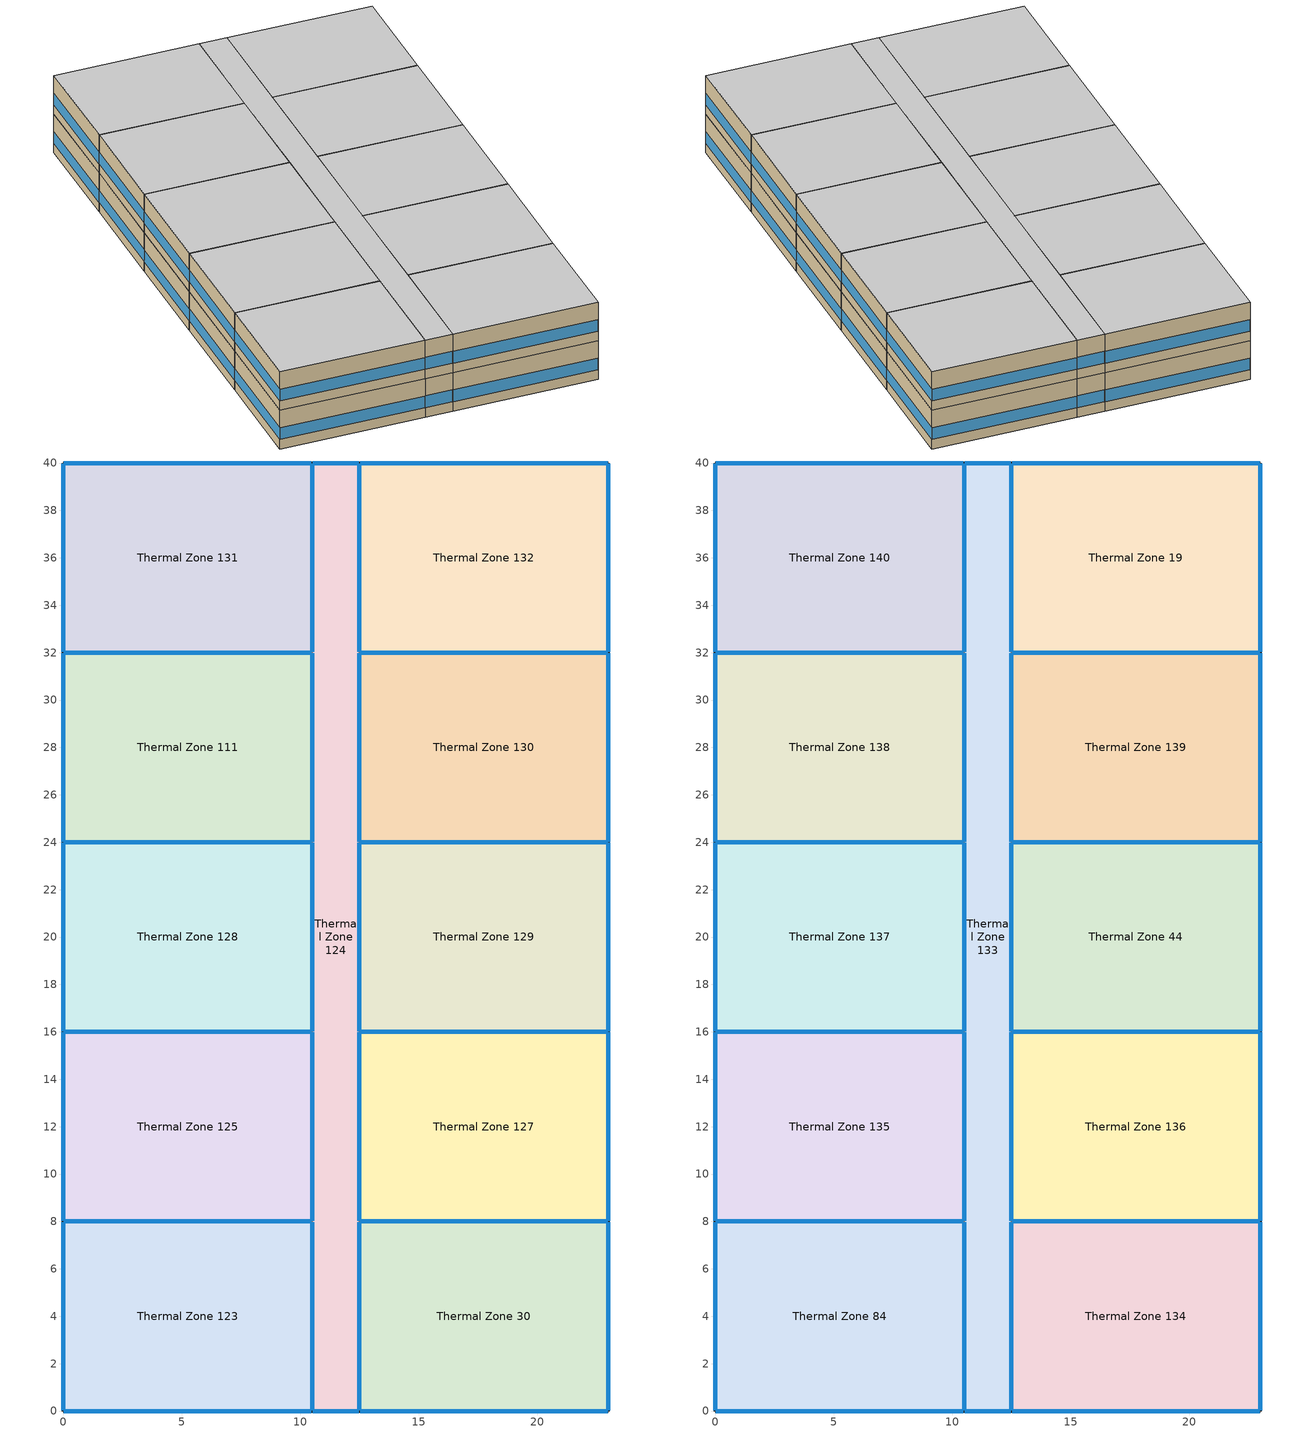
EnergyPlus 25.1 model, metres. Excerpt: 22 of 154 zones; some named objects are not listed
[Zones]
Thermal Zone 111
 floor to Thermal Zone 119 (Typical Interior Floor): 10.5,32 10.5,24 0,24 0,32 z30.5
 wall outside (Surface 794 c tbd): 0,32 0,24 z30.5:33.55
 wall to Thermal Zone 124 (Typical Interior Wall): 10.5,24 10.5,32 z30.5:33.55
 wall to Thermal Zone 128 (Typical Interior Wall): 0,24 10.5,24 z30.5:33.55
 wall to Thermal Zone 131 (Typical Interior Wall): 10.5,32 0,32 z30.5:33.55
 window inside (Typical Interior Window): 10.5,24.03 10.5,31.97 / 0.03,24 10.47,24 / 10.47,32 0.03,32 z31.26:32.18
 window (Customized Fenestration: u=3.08): 0,31.97 0,24.03 z31.26:32.18
Thermal Zone 123
 floor to Thermal Zone 112 (Typical Interior Floor): 10.5,8 10.5,0 0,0 0,8 z30.5
 wall outside (Surface 743 c tbd): 0,0 10.5,0 z30.5:33.55
 wall outside (Surface 744 c tbd): 0,8 0,0 z30.5:33.55
 wall to Thermal Zone 124 (Typical Interior Wall): 10.5,0 10.5,8 z30.5:33.55
 wall to Thermal Zone 125 (Typical Interior Wall): 10.5,8 0,8 z30.5:33.55
 window inside (Typical Interior Window): 10.5,0.03 10.5,7.97 / 10.47,8 0.03,8 z31.26:32.18
 window (Customized Fenestration: u=3.08): 0.03,0 10.47,0 / 0,7.97 0,0.03 z31.26:32.18
Thermal Zone 124
 floor to Thermal Zone 113 (Typical Interior Floor): 12.5,40 12.5,0 10.5,0 10.5,40 z30.5
 wall outside (Surface 748 c tbd): 10.5,0 12.5,0 z30.5:33.55
 wall outside (Surface 754 c tbd): 12.5,40 10.5,40 z30.5:33.55
 wall to Thermal Zone 125 (Typical Interior Wall): 10.5,16 10.5,8 z30.5:33.55
 wall to Thermal Zone 128 (Typical Interior Wall): 10.5,24 10.5,16 z30.5:33.55
 wall to Thermal Zone 131 (Typical Interior Wall): 10.5,40 10.5,32 z30.5:33.55
 wall to Thermal Zone 132 (Typical Interior Wall): 12.5,32 12.5,40 z30.5:33.55
 wall to Thermal Zone 130 (Typical Interior Wall): 12.5,24 12.5,32 z30.5:33.55
 wall to Thermal Zone 129 (Typical Interior Wall): 12.5,16 12.5,24 z30.5:33.55
 wall to Thermal Zone 127 (Typical Interior Wall): 12.5,8 12.5,16 z30.5:33.55
 wall to Thermal Zone 30 (Typical Interior Wall): 12.5,0 12.5,8 z30.5:33.55
 window (Customized Fenestration: u=3.08): 10.53,0 12.47,0 / 12.47,40 10.53,40 z31.26:32.2
 window inside (Typical Interior Window): 10.5,15.97 10.5,8.03 / 10.5,23.97 10.5,16.03 / 10.5,39.97 10.5,32.03 / 12.5,32.03 12.5,39.97 / 12.5,24.03 12.5,31.97 / 12.5,16.03 12.5,23.97 / 12.5,8.03 12.5,15.97 / 12.5,0.03 12.5,7.97 z31.26:32.18
Thermal Zone 125
 floor to Thermal Zone 115 (Typical Interior Floor): 10.5,16 10.5,8 0,8 0,16 z30.5
 wall outside (Surface 770 c tbd): 0,16 0,8 z30.5:33.55
 wall to Thermal Zone 128 (Typical Interior Wall): 10.5,16 0,16 z30.5:33.55
 window (Customized Fenestration: u=3.08): 0,15.97 0,8.03 z31.26:32.18
 window inside (Typical Interior Window): 10.47,16 0.03,16 z31.26:32.18
Thermal Zone 127
 floor to Thermal Zone 117 (Typical Interior Floor): 23,16 23,8 12.5,8 12.5,16 z30.5
 wall outside (Surface 774 c tbd): 23,8 23,16 z30.5:33.55
 wall to Thermal Zone 30 (Typical Interior Wall): 12.5,8 23,8 z30.5:33.55
 wall to Thermal Zone 129 (Typical Interior Wall): 23,16 12.5,16 z30.5:33.55
 window (Customized Fenestration: u=3.08): 23,8.03 23,15.97 z31.26:32.18
 window inside (Typical Interior Window): 12.53,8 22.97,8 / 22.97,16 12.53,16 z31.26:32.18
Thermal Zone 128
 floor to Thermal Zone 35 (Typical Interior Floor): 10.5,24 10.5,16 0,16 0,24 z30.5
 wall outside (Surface 782 c tbd): 0,24 0,16 z30.5:33.55
 window (Customized Fenestration: u=3.08): 0,23.97 0,16.03 z31.26:32.18
Thermal Zone 129
 floor to Thermal Zone 118 (Typical Interior Floor): 23,24 23,16 12.5,16 12.5,24 z30.5
 wall outside (Surface 786 c tbd): 23,16 23,24 z30.5:33.55
 wall to Thermal Zone 130 (Typical Interior Wall): 23,24 12.5,24 z30.5:33.55
 window (Customized Fenestration: u=3.08): 23,16.03 23,23.97 z31.26:32.18
 window inside (Typical Interior Window): 22.97,24 12.53,24 z31.26:32.18
Thermal Zone 130
 floor to Thermal Zone 120 (Typical Interior Floor): 23,32 23,24 12.5,24 12.5,32 z30.5
 wall outside (Surface 798 c tbd): 23,24 23,32 z30.5:33.55
 wall to Thermal Zone 132 (Typical Interior Wall): 23,32 12.5,32 z30.5:33.55
 window (Customized Fenestration: u=3.08): 23,24.03 23,31.97 z31.26:32.18
 window inside (Typical Interior Window): 22.97,32 12.53,32 z31.26:32.18
Thermal Zone 131
 floor to Thermal Zone 121 (Typical Interior Floor): 10.5,40 10.5,32 0,32 0,40 z30.5
 wall outside (Surface 804 c tbd): 0,40 0,32 z30.5:33.55
 wall outside (Surface 805 c tbd): 10.5,40 0,40 z30.5:33.55
 window (Customized Fenestration: u=3.08): 0,39.97 0,32.03 / 10.47,40 0.03,40 z31.26:32.18
Thermal Zone 132
 floor to Thermal Zone 122 (Typical Interior Floor): 23,40 23,32 12.5,32 12.5,40 z30.5
 wall outside (Surface 811 c tbd): 23,40 12.5,40 z30.5:33.55
 wall outside (Surface 812 c tbd): 23,32 23,40 z30.5:33.55
 window (Customized Fenestration: u=3.08): 22.97,40 12.53,40 / 23,32.03 23,39.97 z31.26:32.18
Thermal Zone 30
 floor to Thermal Zone 114 (Typical Interior Floor): 23,8 23,0 12.5,0 12.5,8 z30.5
 wall outside (Surface 762 c tbd): 23,0 23,8 z30.5:33.55
 wall outside (Surface 763 c tbd): 12.5,0 23,0 z30.5:33.55
 window (Customized Fenestration: u=3.08): 23,0.03 23,7.97 / 12.53,0 22.97,0 z31.26:32.18
Thermal Zone 133
 floor to Thermal Zone 124 (Typical Interior Floor): 12.5,40 12.5,0 10.5,0 10.5,40 z33.55
 wall outside (Surface 822 c tbd): 10.5,0 12.5,0 z33.55:36.6
 wall outside (Surface 828 c tbd): 12.5,40 10.5,40 z33.55:36.6
 wall to Thermal Zone 84 (Typical Interior Wall): 10.5,8 10.5,0 z33.55:36.6
 wall to Thermal Zone 135 (Typical Interior Wall): 10.5,16 10.5,8 z33.55:36.6
 wall to Thermal Zone 137 (Typical Interior Wall): 10.5,24 10.5,16 z33.55:36.6
 wall to Thermal Zone 138 (Typical Interior Wall): 10.5,32 10.5,24 z33.55:36.6
 wall to Thermal Zone 140 (Typical Interior Wall): 10.5,40 10.5,32 z33.55:36.6
 wall to Thermal Zone 19 (Typical Interior Wall): 12.5,32 12.5,40 z33.55:36.6
 wall to Thermal Zone 139 (Typical Interior Wall): 12.5,24 12.5,32 z33.55:36.6
 wall to Thermal Zone 44 (Typical Interior Wall): 12.5,16 12.5,24 z33.55:36.6
 wall to Thermal Zone 136 (Typical Interior Wall): 12.5,8 12.5,16 z33.55:36.6
 wall to Thermal Zone 134 (Typical Interior Wall): 12.5,0 12.5,8 z33.55:36.6
 window (Customized Fenestration: u=3.08): 10.53,0 12.47,0 / 12.47,40 10.53,40 z34.31:35.25
 window inside (Typical Interior Window): 10.5,7.97 10.5,0.03 / 10.5,15.97 10.5,8.03 / 10.5,23.97 10.5,16.03 / 10.5,31.97 10.5,24.03 / 10.5,39.97 10.5,32.03 / 12.5,32.03 12.5,39.97 / 12.5,24.03 12.5,31.97 / 12.5,16.03 12.5,23.97 / 12.5,8.03 12.5,15.97 / 12.5,0.03 12.5,7.97 z34.31:35.23
 ceiling to Thermal Zone 142 (Typical Interior Ceiling): 12.5,0 12.5,40 10.5,40 10.5,0 z36.6
Thermal Zone 134
 floor to Thermal Zone 30 (Typical Interior Floor): 23,8 23,0 12.5,0 12.5,8 z33.55
 wall outside (Surface 836 c tbd): 23,0 23,8 z33.55:36.6
 wall outside (Surface 837 c tbd): 12.5,0 23,0 z33.55:36.6
 wall to Thermal Zone 136 (Typical Interior Wall): 23,8 12.5,8 z33.55:36.6
 window (Customized Fenestration: u=3.08): 23,0.03 23,7.97 / 12.53,0 22.97,0 z34.31:35.23
 window inside (Typical Interior Window): 22.97,8 12.53,8 z34.31:35.23
 ceiling to Thermal Zone 143 (Typical Interior Ceiling): 23,0 23,8 12.5,8 12.5,0 z36.6
Thermal Zone 135
 floor to Thermal Zone 125 (Typical Interior Floor): 10.5,16 10.5,8 0,8 0,16 z33.55
 wall outside (Surface 844 c tbd): 0,16 0,8 z33.55:36.6
 wall to Thermal Zone 84 (Typical Interior Wall): 0,8 10.5,8 z33.55:36.6
 wall to Thermal Zone 137 (Typical Interior Wall): 10.5,16 0,16 z33.55:36.6
 window inside (Typical Interior Window): 0.03,8 10.47,8 / 10.47,16 0.03,16 z34.31:35.23
 window (Customized Fenestration: u=3.08): 0,15.97 0,8.03 z34.31:35.23
 ceiling to Thermal Zone 144 (Typical Interior Ceiling): 10.5,8 10.5,16 0,16 0,8 z36.6
Thermal Zone 136
 floor to Thermal Zone 127 (Typical Interior Floor): 23,16 23,8 12.5,8 12.5,16 z33.55
 wall outside (Surface 848 c tbd): 23,8 23,16 z33.55:36.6
 wall to Thermal Zone 44 (Typical Interior Wall): 23,16 12.5,16 z33.55:36.6
 window (Customized Fenestration: u=3.08): 23,8.03 23,15.97 z34.31:35.23
 window inside (Typical Interior Window): 22.97,16 12.53,16 z34.31:35.23
 ceiling to Thermal Zone 47 (Typical Interior Ceiling): 23,8 23,16 12.5,16 12.5,8 z36.6
Thermal Zone 137
 floor to Thermal Zone 128 (Typical Interior Floor): 10.5,24 10.5,16 0,16 0,24 z33.55
 wall outside (Surface 856 c tbd): 0,24 0,16 z33.55:36.6
 wall to Thermal Zone 138 (Typical Interior Wall): 10.5,24 0,24 z33.55:36.6
 window (Customized Fenestration: u=3.08): 0,23.97 0,16.03 z34.31:35.23
 window inside (Typical Interior Window): 10.47,24 0.03,24 z34.31:35.23
 ceiling to Thermal Zone 109 (Typical Interior Ceiling): 10.5,16 10.5,24 0,24 0,16 z36.6
Thermal Zone 138
 floor to Thermal Zone 111 (Typical Interior Floor): 10.5,32 10.5,24 0,24 0,32 z33.55
 wall outside (Surface 868 c tbd): 0,32 0,24 z33.55:36.6
 wall to Thermal Zone 140 (Typical Interior Wall): 10.5,32 0,32 z33.55:36.6
 window (Customized Fenestration: u=3.08): 0,31.97 0,24.03 z34.31:35.23
 window inside (Typical Interior Window): 10.47,32 0.03,32 z34.31:35.23
 ceiling to Thermal Zone 71 (Typical Interior Ceiling): 10.5,24 10.5,32 0,32 0,24 z36.6
Thermal Zone 139
 floor to Thermal Zone 130 (Typical Interior Floor): 23,32 23,24 12.5,24 12.5,32 z33.55
 wall outside (Surface 872 c tbd): 23,24 23,32 z33.55:36.6
 wall to Thermal Zone 44 (Typical Interior Wall): 12.5,24 23,24 z33.55:36.6
 wall to Thermal Zone 19 (Typical Interior Wall): 23,32 12.5,32 z33.55:36.6
 window (Customized Fenestration: u=3.08): 23,24.03 23,31.97 z34.31:35.23
 window inside (Typical Interior Window): 12.53,24 22.97,24 / 22.97,32 12.53,32 z34.31:35.23
 ceiling to Thermal Zone 145 (Typical Interior Ceiling): 23,24 23,32 12.5,32 12.5,24 z36.6
Thermal Zone 140
 floor to Thermal Zone 131 (Typical Interior Floor): 10.5,40 10.5,32 0,32 0,40 z33.55
 wall outside (Surface 878 c tbd): 0,40 0,32 z33.55:36.6
 wall outside (Surface 879 c tbd): 10.5,40 0,40 z33.55:36.6
 window (Customized Fenestration: u=3.08): 0,39.97 0,32.03 / 10.47,40 0.03,40 z34.31:35.23
 ceiling to Thermal Zone 146 (Typical Interior Ceiling): 10.5,32 10.5,40 0,40 0,32 z36.6
Thermal Zone 19
 floor to Thermal Zone 132 (Typical Interior Floor): 23,40 23,32 12.5,32 12.5,40 z33.55
 wall outside (Surface 885 c tbd): 23,40 12.5,40 z33.55:36.6
 wall outside (Surface 886 c tbd): 23,32 23,40 z33.55:36.6
 window (Customized Fenestration: u=3.08): 22.97,40 12.53,40 / 23,32.03 23,39.97 z34.31:35.23
 ceiling to Thermal Zone 147 (Typical Interior Ceiling): 23,32 23,40 12.5,40 12.5,32 z36.6
Thermal Zone 44
 floor to Thermal Zone 129 (Typical Interior Floor): 23,24 23,16 12.5,16 12.5,24 z33.55
 wall outside (Surface 860 c tbd): 23,16 23,24 z33.55:36.6
 window (Customized Fenestration: u=3.08): 23,16.03 23,23.97 z34.31:35.23
 ceiling to Thermal Zone 68 (Typical Interior Ceiling): 23,16 23,24 12.5,24 12.5,16 z36.6
Thermal Zone 84
 floor to Thermal Zone 123 (Typical Interior Floor): 10.5,8 10.5,0 0,0 0,8 z33.55
 wall outside (Surface 817 c tbd): 0,0 10.5,0 z33.55:36.6
 wall outside (Surface 818 c tbd): 0,8 0,0 z33.55:36.6
 window (Customized Fenestration: u=3.08): 0.03,0 10.47,0 / 0,7.97 0,0.03 z34.31:35.23
 ceiling to Thermal Zone 141 (Typical Interior Ceiling): 10.5,0 10.5,8 0,8 0,0 z36.6
[Building]
Building 1
[Site:Location]
Montreal-Trudeau Intl AP: Latitude {deg}=45.4706; Longitude {deg}=-73.7408; Time Zone {hr}=-5; Elevation {m}=36; Keep Site Location Information=No
[SizingPeriod:DesignDay] Day of Month=21; Dry-Bulb Temperature Range Modifier Type=DefaultMultipliers; Barometric Pressure {Pa}=100893; Rain Indicator=No; Snow Indicator=No; Daylight Saving Time Indicator=No; Begin Environment Reset Mode=FullResetAtBeginEnvironment
Name | Month | Day Type | Maximum Dry-Bulb Temperature {C} | Daily Dry-Bulb Temperature Range {deltaC} | Humidity Condition Type | Wetbulb or DewPoint at Maximum Dry-Bulb {C} | Wind Speed {m/s} | Wind Direction {deg} | Solar Model Indicator | ASHRAE Clear Sky Optical Depth for Beam Irradiance (taub) | ASHRAE Clear Sky Optical Depth for Diffuse Irradiance (taud) | Enthalpy at Maximum Dry-Bulb {J/kg} | Sky Clearness
Montreal Int'l Ann Clg .4% Condns DB=>MWB | 7 | SummerDesignDay | 30 | 9.3 | Wetbulb | 22.1 | 4.9 | 220 | ASHRAETau | 0.465 | 1.966
Montreal Int'l Ann Clg .4% Condns DP=>MDB | 7 | SummerDesignDay | 26 | 9.3 | Dewpoint | 21.6 | 4.9 | 220 | ASHRAETau | 0.465 | 1.966
Montreal Int'l Ann Clg .4% Condns Enth=>MDB | 7 | SummerDesignDay | 28.1 | 9.3 | Enthalpy |  | 4.9 | 220 | ASHRAETau | 0.465 | 1.966 | 69300
Montreal Int'l Ann Clg .4% Condns WB=>MDB | 7 | SummerDesignDay | 28.1 | 9.3 | Wetbulb | 23.2 | 4.9 | 220 | ASHRAETau | 0.465 | 1.966
Montreal Int'l Ann Clg 1% Condns DB=>MWB | 7 | SummerDesignDay | 28.5 | 9.3 | Wetbulb | 21.1 | 4.9 | 220 | ASHRAETau | 0.465 | 1.966
Montreal Int'l Ann Clg 1% Condns DP=>MDB | 7 | SummerDesignDay | 25.2 | 9.3 | Dewpoint | 20.7 | 4.9 | 220 | ASHRAETau | 0.465 | 1.966
Montreal Int'l Ann Clg 1% Condns Enth=>MDB | 7 | SummerDesignDay | 26.7 | 9.3 | Enthalpy |  | 4.9 | 220 | ASHRAETau | 0.465 | 1.966 | 65500
Montreal Int'l Ann Clg 1% Condns WB=>MDB | 7 | SummerDesignDay | 26.6 | 9.3 | Wetbulb | 22.2 | 4.9 | 220 | ASHRAETau | 0.465 | 1.966
Montreal Int'l Ann Clg 2% Condns DB=>MWB | 7 | SummerDesignDay | 27.1 | 9.3 | Wetbulb | 20.2 | 4.9 | 220 | ASHRAETau | 0.465 | 1.966
Montreal Int'l Ann Clg 2% Condns DP=>MDB | 7 | SummerDesignDay | 24.2 | 9.3 | Dewpoint | 19.8 | 4.9 | 220 | ASHRAETau | 0.465 | 1.966
Montreal Int'l Ann Clg 2% Condns Enth=>MDB | 7 | SummerDesignDay | 25.6 | 9.3 | Enthalpy |  | 4.9 | 220 | ASHRAETau | 0.465 | 1.966 | 62300
Montreal Int'l Ann Clg 2% Condns WB=>MDB | 7 | SummerDesignDay | 25.6 | 9.3 | Wetbulb | 21.4 | 4.9 | 220 | ASHRAETau | 0.465 | 1.966
Montreal Int'l Ann Htg 99% Condns DB | 1 | WinterDesignDay | -21.1 | 0 | Wetbulb | -21.1 | 3.9 | 260 | ASHRAEClearSky |  |  |  | 0
[Material] Thermal Absorptance=0.9
Name | Roughness | Thickness {m} | Conductivity {W/m-K} | Density {kg/m3} | Specific Heat {J/kg-K} | Solar Absorptance | Visible Absorptance
100mm Normalweight concrete floor | MediumRough | 0.1016 | 2.31045 | 2322 | 832.557 | 0.7 | 0.7
AQNC2024brick (fired clay) 1 | MediumRough | 0.1 | 1.43 | 2400 | 840 | 0.7 | 0.7
AQNC2024gypsum board | MediumRough | 0.1 | 0.159 | 800 | 1090 | 0.7 | 0.7
AQNC2024Stucco 25 mm | MediumRough | 0.025 | 0.159 | 800 | 1090 | 0.7 | 0.7
G01 13mm gypsum board | Smooth | 0.0127 | 0.160031 | 800.001 | 1090.73 | 0.7 | 0.5
G05 25mm wood 1 | MediumSmooth | 0.0254 | 0.15 | 608 | 1630 | 0.5 | 0.5
Surface 743 m tbd; Surface 763 m tbd; Surface 805 m tbd; Surface 811 m tbd; Surface 817 m tbd; Surface 837 m tbd; Surface 879 m tbd; Surface 885 m tbd | MediumRough | 0.1 | 0.10048 | 15 | 1500 | 0.7 | 0.7
Surface 744 m tbd; Surface 762 m tbd; Surface 804 m tbd; Surface 812 m tbd; Surface 818 m tbd; Surface 836 m tbd; Surface 878 m tbd; Surface 886 m tbd | MediumRough | 0.1 | 0.10229 | 15 | 1500 | 0.7 | 0.7
Surface 748 m tbd; Surface 754 m tbd; Surface 822 m tbd; Surface 828 m tbd | MediumRough | 0.1 | 0.109264 | 15 | 1500 | 0.7 | 0.7
Surface 770 m tbd; Surface 774 m tbd; Surface 782 m tbd; Surface 786 m tbd; Surface 794 m tbd; Surface 798 m tbd; Surface 844 m tbd; Surface 848 m tbd; Surface 856 m tbd; Surface 860 m tbd; Surface 868 m tbd; Surface 872 m tbd | MediumRough | 0.1 | 0.0982719 | 15 | 1500 | 0.7 | 0.7
[Material:NoMass]
CP02 CARPET PAD 1: Roughness=Smooth; Thermal Resistance {m2-K/W}=0.21648; Thermal Absorptance=0.9; Solar Absorptance=0.7; Visible Absorptance=0.8
[WindowMaterial:Glazing]
Clear 3mm 1: Optical Data Type=SpectralAverage; Thickness {m}=0.003; Solar Transmittance at Normal Incidence=0.837; Front Side Solar Reflectance at Normal Incidence=0.075; Back Side Solar Reflectance at Normal Incidence=0.075; Visible Transmittance at Normal Incidence=0.898; Front Side Visible Reflectance at Normal Incidence=0.081; Back Side Visible Reflectance at Normal Incidence=0.081; Infrared Transmittance at Normal Incidence=0; Front Side Infrared Hemispherical Emissivity=0.84; Back Side Infrared Hemispherical Emissivity=0.84; Conductivity {W/m-K}=0.9; Dirt Correction Factor for Solar and Visible Transmittance=1; Solar Diffusing=No
[WindowMaterial:SimpleGlazingSystem]
Fenestration U=3.08 0.66: U-Factor {W/m2-K}=3.08; Solar Heat Gain Coefficient=0.66; Visible Transmittance=0.21
[Construction]
Customized Fenestration: u=3.08: Fenestration U=3.08 0.66
Surface 743 c tbd: AQNC2024Stucco 25 mm, AQNC2024brick (fired clay) 1, Surface 743 m tbd, AQNC2024gypsum board
Surface 744 c tbd: AQNC2024Stucco 25 mm, AQNC2024brick (fired clay) 1, Surface 744 m tbd, AQNC2024gypsum board
Surface 748 c tbd: AQNC2024Stucco 25 mm, AQNC2024brick (fired clay) 1, Surface 748 m tbd, AQNC2024gypsum board
Surface 754 c tbd: AQNC2024Stucco 25 mm, AQNC2024brick (fired clay) 1, Surface 754 m tbd, AQNC2024gypsum board
Surface 762 c tbd: AQNC2024Stucco 25 mm, AQNC2024brick (fired clay) 1, Surface 762 m tbd, AQNC2024gypsum board
Surface 763 c tbd: AQNC2024Stucco 25 mm, AQNC2024brick (fired clay) 1, Surface 763 m tbd, AQNC2024gypsum board
Surface 770 c tbd: AQNC2024Stucco 25 mm, AQNC2024brick (fired clay) 1, Surface 770 m tbd, AQNC2024gypsum board
Surface 774 c tbd: AQNC2024Stucco 25 mm, AQNC2024brick (fired clay) 1, Surface 774 m tbd, AQNC2024gypsum board
Surface 782 c tbd: AQNC2024Stucco 25 mm, AQNC2024brick (fired clay) 1, Surface 782 m tbd, AQNC2024gypsum board
Surface 786 c tbd: AQNC2024Stucco 25 mm, AQNC2024brick (fired clay) 1, Surface 786 m tbd, AQNC2024gypsum board
Surface 794 c tbd: AQNC2024Stucco 25 mm, AQNC2024brick (fired clay) 1, Surface 794 m tbd, AQNC2024gypsum board
Surface 798 c tbd: AQNC2024Stucco 25 mm, AQNC2024brick (fired clay) 1, Surface 798 m tbd, AQNC2024gypsum board
Surface 804 c tbd: AQNC2024Stucco 25 mm, AQNC2024brick (fired clay) 1, Surface 804 m tbd, AQNC2024gypsum board
Surface 805 c tbd: AQNC2024Stucco 25 mm, AQNC2024brick (fired clay) 1, Surface 805 m tbd, AQNC2024gypsum board
Surface 811 c tbd: AQNC2024Stucco 25 mm, AQNC2024brick (fired clay) 1, Surface 811 m tbd, AQNC2024gypsum board
Surface 812 c tbd: AQNC2024Stucco 25 mm, AQNC2024brick (fired clay) 1, Surface 812 m tbd, AQNC2024gypsum board
Surface 817 c tbd: AQNC2024Stucco 25 mm, AQNC2024brick (fired clay) 1, Surface 817 m tbd, AQNC2024gypsum board
Surface 818 c tbd: AQNC2024Stucco 25 mm, AQNC2024brick (fired clay) 1, Surface 818 m tbd, AQNC2024gypsum board
Surface 822 c tbd: AQNC2024Stucco 25 mm, AQNC2024brick (fired clay) 1, Surface 822 m tbd, AQNC2024gypsum board
Surface 828 c tbd: AQNC2024Stucco 25 mm, AQNC2024brick (fired clay) 1, Surface 828 m tbd, AQNC2024gypsum board
Surface 836 c tbd: AQNC2024Stucco 25 mm, AQNC2024brick (fired clay) 1, Surface 836 m tbd, AQNC2024gypsum board
Surface 837 c tbd: AQNC2024Stucco 25 mm, AQNC2024brick (fired clay) 1, Surface 837 m tbd, AQNC2024gypsum board
Surface 844 c tbd: AQNC2024Stucco 25 mm, AQNC2024brick (fired clay) 1, Surface 844 m tbd, AQNC2024gypsum board
Surface 848 c tbd: AQNC2024Stucco 25 mm, AQNC2024brick (fired clay) 1, Surface 848 m tbd, AQNC2024gypsum board
Surface 856 c tbd: AQNC2024Stucco 25 mm, AQNC2024brick (fired clay) 1, Surface 856 m tbd, AQNC2024gypsum board
Surface 860 c tbd: AQNC2024Stucco 25 mm, AQNC2024brick (fired clay) 1, Surface 860 m tbd, AQNC2024gypsum board
Surface 868 c tbd: AQNC2024Stucco 25 mm, AQNC2024brick (fired clay) 1, Surface 868 m tbd, AQNC2024gypsum board
Surface 872 c tbd: AQNC2024Stucco 25 mm, AQNC2024brick (fired clay) 1, Surface 872 m tbd, AQNC2024gypsum board
Surface 878 c tbd: AQNC2024Stucco 25 mm, AQNC2024brick (fired clay) 1, Surface 878 m tbd, AQNC2024gypsum board
Surface 879 c tbd: AQNC2024Stucco 25 mm, AQNC2024brick (fired clay) 1, Surface 879 m tbd, AQNC2024gypsum board
Surface 885 c tbd: AQNC2024Stucco 25 mm, AQNC2024brick (fired clay) 1, Surface 885 m tbd, AQNC2024gypsum board
Surface 886 c tbd: AQNC2024Stucco 25 mm, AQNC2024brick (fired clay) 1, Surface 886 m tbd, AQNC2024gypsum board
Typical Interior Ceiling: CP02 CARPET PAD 1, 100mm Normalweight concrete floor
Typical Interior Floor: 100mm Normalweight concrete floor, CP02 CARPET PAD 1
Typical Interior Partition 4: G05 25mm wood 1
Typical Interior Wall: G01 13mm gypsum board, G01 13mm gypsum board
Typical Interior Window: Clear 3mm 1
[Zone] Multiplier=1; Part of Total Floor Area=Yes
Thermal Zone 111; Thermal Zone 123; Thermal Zone 124; Thermal Zone 125; Thermal Zone 127; Thermal Zone 128; Thermal Zone 129; Thermal Zone 130; Thermal Zone 131; Thermal Zone 132; Thermal Zone 133; Thermal Zone 134; Thermal Zone 135; Thermal Zone 136; Thermal Zone 137; Thermal Zone 138; Thermal Zone 139; Thermal Zone 140; Thermal Zone 19; Thermal Zone 30; Thermal Zone 44; Thermal Zone 84
[Space]
Name | Zone | Space Type
Space 1108 | Thermal Zone 111 | MURB small 1
Space 1101 | Thermal Zone 123 | MURB small 1
Space 1102 | Thermal Zone 124 | MURB lobby
Space 1104 | Thermal Zone 125 | MURB small 1
Space 1105 | Thermal Zone 127 | MURB small 1
Space 1106 | Thermal Zone 128 | MURB small 1
Space 1107 | Thermal Zone 129 | MURB small 1
Space 1109 | Thermal Zone 130 | MURB small 1
Space 1110 | Thermal Zone 131 | MURB small 1
Space 1111 | Thermal Zone 132 | MURB small 1
Space 1202 | Thermal Zone 133 | MURB lobby
Space 1203 | Thermal Zone 134 | MURB small 1
Space 1204 | Thermal Zone 135 | MURB small 1
Space 1205 | Thermal Zone 136 | MURB small 1
Space 1206 | Thermal Zone 137 | MURB small 1
Space 1208 | Thermal Zone 138 | MURB small 1
Space 1209 | Thermal Zone 139 | MURB small 1
Space 1210 | Thermal Zone 140 | MURB small 1
Space 1211 | Thermal Zone 19 | MURB small 1
Space 1103 | Thermal Zone 30 | MURB small 1
Space 1207 | Thermal Zone 44 | MURB small 1
Space 1201 | Thermal Zone 84 | MURB small 1
[SpaceList]
MURB small 1: Space 1307, Space 505, Space 507, Space 1403, Space 1005, Space 308, Space 310, Space 811, Space 101, Space 601, Space 301, Space 206, Space 103, Space 309, Space 104, Space 105, Space 1404, Space 106, Space 509, Space 107, Space 307, Space 108, Space 211, Space 109, Space 1211, Space 110, Space 111, Space 504, Space 501, Space 1104, Space 201, Space 404, Space 203, Space 805, Space 204, Space 1103, Space 205, Space 208, Space 604, Space 510, Space 1006, Space 207, Space 209, Space 210, Space 606, Space 903, Space 511, Space 303, Space 1207, Space 304, Space 305, Space 1305, Space 306, Space 311, Space 401, Space 403, Space 405, Space 406, Space 407, Space 506, Space 603, Space 408, Space 409, Space 410, Space 503, Space 411, Space 1408, Space 1308, Space 508, Space 605, Space 607, Space 608, Space 609, Space 610, Space 611, Space 701, Space 703, Space 704, Space 705, Space 706, Space 1201, Space 707, Space 708, Space 709, Space 710, Space 801, Space 711, Space 803, Space 804, Space 806, Space 807, Space 808, Space 809, Space 810, Space 901, Space 904, Space 905, Space 906, Space 907, Space 908, Space 909, Space 910, Space 1306, Space 911, Space 1108, Space 1001, Space 1003, Space 1004, Space 1007, Space 1008, Space 1009, Space 1010, Space 1011, Space 1101, Space 1405, Space 1105, Space 1106, Space 1107, Space 1109, Space 1110, Space 1111, Space 1411, Space 1203, Space 1204, Space 1205, Space 1206, Space 1208, Space 1209, Space 1210, Space 1301, Space 1303, Space 1304, Space 1309, Space 1310, Space 1311, Space 1401, Space 1406, Space 1407, Space 1409, Space 1410
MURB lobby: Space 102, Space 602, Space 202, Space 302, Space 402, Space 502, Space 702, Space 902, Space 802, Space 1002, Space 1102, Space 1202, Space 1302, Space 1402
[InternalMass] Construction=Typical Interior Partition 4
Name | Zone or ZoneList | Space or SpaceList | Surface Area {m2}
Space 1211 Internal Mass 2 | Thermal Zone 19 | Space 1211 | 168
Space 1104 Internal Mass 2 | Thermal Zone 125 | Space 1104 | 168
Space 1103 Internal Mass 2 | Thermal Zone 30 | Space 1103 | 168
Space 1207 Internal Mass 2 | Thermal Zone 44 | Space 1207 | 168
Space 1201 Internal Mass 2 | Thermal Zone 84 | Space 1201 | 168
Space 1108 Internal Mass 2 | Thermal Zone 111 | Space 1108 | 168
Space 1101 Internal Mass 2 | Thermal Zone 123 | Space 1101 | 168
Space 1105 Internal Mass 2 | Thermal Zone 127 | Space 1105 | 168
Space 1106 Internal Mass 2 | Thermal Zone 128 | Space 1106 | 168
Space 1107 Internal Mass 2 | Thermal Zone 129 | Space 1107 | 168
Space 1109 Internal Mass 2 | Thermal Zone 130 | Space 1109 | 168
Space 1110 Internal Mass 2 | Thermal Zone 131 | Space 1110 | 168
Space 1111 Internal Mass 2 | Thermal Zone 132 | Space 1111 | 168
Space 1203 Internal Mass 2 | Thermal Zone 134 | Space 1203 | 168
Space 1204 Internal Mass 2 | Thermal Zone 135 | Space 1204 | 168
Space 1205 Internal Mass 2 | Thermal Zone 136 | Space 1205 | 168
Space 1206 Internal Mass 2 | Thermal Zone 137 | Space 1206 | 168
Space 1208 Internal Mass 2 | Thermal Zone 138 | Space 1208 | 168
Space 1209 Internal Mass 2 | Thermal Zone 139 | Space 1209 | 168
Space 1210 Internal Mass 2 | Thermal Zone 140 | Space 1210 | 168
Space 1102 Internal Mass 1 | Thermal Zone 124 | Space 1102 | 160
Space 1202 Internal Mass 1 | Thermal Zone 133 | Space 1202 | 160
[Lights]
Lights 1: Zone or ZoneList or Space or SpaceList=MURB small 1; Schedule=Eclairageint; Design Level Calculation Method=LightingLevel; Lighting Level {W}=241.35; Fraction Radiant=0.4; Fraction Visible=0.2; Fraction Replaceable=1
[People]
People 3: Zone or ZoneList or Space or SpaceList=MURB small 1; Number of People Schedule=MidriseApartment Apartment Occ 3; Number of People Calculation Method=People/Area; People per Floor Area {person/m2}=0.0283091; Fraction Radiant=0.3; Activity Level Schedule=MidriseApartment Activity 3
[ElectricEquipment] Zone or ZoneList or Space or SpaceList=MURB small 1; Design Level Calculation Method=EquipmentLevel
Name | Schedule | Design Level {W} | Fraction Radiant | Fraction Latent | Fraction Lost
Electric Equipment 1 -10.0 percent reduction | Autres | 814 | 0.2
Electric Equipment 3 -10.0 percent reduction | Chaufeau | 1035.76 | 0 | 0.1 | 0.9
Electric Equipment 4 -10.0 percent reduction | Congelateur | 19.195 | 0 | 0.1 | 0.9
Electric Equipment 5 -10.0 percent reduction | Fourcuisiniere | 344.3 | 0.2 | 0.1 | 0.1
Electric Equipment 6 -10.0 percent reduction | Laveuse | 30.602 | 0.2 | 0 | 0.1
Electric Equipment 7 -10.0 percent reduction | Lavevaisselle | 33.649 | 0.1 | 0.1 | 0.8
Electric Equipment 8 -10.0 percent reduction | Refrigerateur | 128.458 | 0 | 0.1 | 0.9
Electric Equipment 9 -10.0 percent reduction | Secheuse | 304.37 | 0.2 | 0 | 0.8
[ZoneInfiltration:DesignFlowRate] Design Flow Rate Calculation Method=Flow/ExteriorArea; Flow Rate per Exterior Surface Area {m3/s-m2}=0.000619923; Constant Term Coefficient=0.0697; Temperature Term Coefficient=0.0059; Velocity Term Coefficient=0; Velocity Squared Term Coefficient=0.0216; Density Basis=Outdoor
Name | Zone or ZoneList or Space or SpaceList | Schedule
Space 1108 HVAC Off Infiltration | Space 1108 | Infiltration HVAC Off Schedule
Space 1108 HVAC On Infiltration | Space 1108 | Infiltration HVAC On Schedule
Space 1101 HVAC Off Infiltration | Space 1101 | Infiltration HVAC Off Schedule
Space 1101 HVAC On Infiltration | Space 1101 | Infiltration HVAC On Schedule
Space 1102 HVAC Off Infiltration | Space 1102 | Infiltration HVAC Off Schedule
Space 1102 HVAC On Infiltration | Space 1102 | Infiltration HVAC On Schedule
Space 1104 HVAC Off Infiltration | Space 1104 | Infiltration HVAC Off Schedule
Space 1104 HVAC On Infiltration | Space 1104 | Infiltration HVAC On Schedule
Space 1105 HVAC Off Infiltration | Space 1105 | Infiltration HVAC Off Schedule
Space 1105 HVAC On Infiltration | Space 1105 | Infiltration HVAC On Schedule
Space 1106 HVAC Off Infiltration | Space 1106 | Infiltration HVAC Off Schedule
Space 1106 HVAC On Infiltration | Space 1106 | Infiltration HVAC On Schedule
Space 1107 HVAC Off Infiltration | Space 1107 | Infiltration HVAC Off Schedule
Space 1107 HVAC On Infiltration | Space 1107 | Infiltration HVAC On Schedule
Space 1109 HVAC Off Infiltration | Space 1109 | Infiltration HVAC Off Schedule
Space 1109 HVAC On Infiltration | Space 1109 | Infiltration HVAC On Schedule
Space 1110 HVAC Off Infiltration | Space 1110 | Infiltration HVAC Off Schedule
Space 1110 HVAC On Infiltration | Space 1110 | Infiltration HVAC On Schedule
Space 1111 HVAC Off Infiltration | Space 1111 | Infiltration HVAC Off Schedule
Space 1111 HVAC On Infiltration | Space 1111 | Infiltration HVAC On Schedule
Space 1202 HVAC Off Infiltration | Space 1202 | Infiltration HVAC Off Schedule
Space 1202 HVAC On Infiltration | Space 1202 | Infiltration HVAC On Schedule
Space 1203 HVAC Off Infiltration | Space 1203 | Infiltration HVAC Off Schedule
Space 1203 HVAC On Infiltration | Space 1203 | Infiltration HVAC On Schedule
Space 1204 HVAC Off Infiltration | Space 1204 | Infiltration HVAC Off Schedule
Space 1204 HVAC On Infiltration | Space 1204 | Infiltration HVAC On Schedule
Space 1205 HVAC Off Infiltration | Space 1205 | Infiltration HVAC Off Schedule
Space 1205 HVAC On Infiltration | Space 1205 | Infiltration HVAC On Schedule
Space 1206 HVAC Off Infiltration | Space 1206 | Infiltration HVAC Off Schedule
Space 1206 HVAC On Infiltration | Space 1206 | Infiltration HVAC On Schedule
Space 1208 HVAC Off Infiltration | Space 1208 | Infiltration HVAC Off Schedule
Space 1208 HVAC On Infiltration | Space 1208 | Infiltration HVAC On Schedule
Space 1209 HVAC Off Infiltration | Space 1209 | Infiltration HVAC Off Schedule
Space 1209 HVAC On Infiltration | Space 1209 | Infiltration HVAC On Schedule
Space 1210 HVAC Off Infiltration | Space 1210 | Infiltration HVAC Off Schedule
Space 1210 HVAC On Infiltration | Space 1210 | Infiltration HVAC On Schedule
Space 1211 HVAC Off Infiltration | Space 1211 | Infiltration HVAC Off Schedule
Space 1211 HVAC On Infiltration | Space 1211 | Infiltration HVAC On Schedule
Space 1103 HVAC Off Infiltration | Space 1103 | Infiltration HVAC Off Schedule
Space 1103 HVAC On Infiltration | Space 1103 | Infiltration HVAC On Schedule
Space 1207 HVAC Off Infiltration | Space 1207 | Infiltration HVAC Off Schedule
Space 1207 HVAC On Infiltration | Space 1207 | Infiltration HVAC On Schedule
Space 1201 HVAC Off Infiltration | Space 1201 | Infiltration HVAC Off Schedule
Space 1201 HVAC On Infiltration | Space 1201 | Infiltration HVAC On Schedule
[ZoneControl:Thermostat] Temperature Difference Between Cutout And Setpoint {deltaC}=0
Name | Zone or ZoneList | Control Type Schedule | Control 1
Thermal Zone 111 Thermostat | Thermal Zone 111 | Thermal Zone 111 Thermostat Schedule | Thermostat Setpoint Dual Setpoint 153
Thermal Zone 123 Thermostat | Thermal Zone 123 | Thermal Zone 123 Thermostat Schedule | Thermostat Setpoint Dual Setpoint 170
Thermal Zone 124 Thermostat | Thermal Zone 124 | Thermal Zone 124 Thermostat Schedule | Thermostat Setpoint Dual Setpoint 165
Thermal Zone 125 Thermostat | Thermal Zone 125 | Thermal Zone 125 Thermostat Schedule | Thermostat Setpoint Dual Setpoint 164
Thermal Zone 127 Thermostat | Thermal Zone 127 | Thermal Zone 127 Thermostat Schedule | Thermostat Setpoint Dual Setpoint 182
Thermal Zone 128 Thermostat | Thermal Zone 128 | Thermal Zone 128 Thermostat Schedule | Thermostat Setpoint Dual Setpoint 161
Thermal Zone 129 Thermostat | Thermal Zone 129 | Thermal Zone 129 Thermostat Schedule | Thermostat Setpoint Dual Setpoint 158
Thermal Zone 130 Thermostat | Thermal Zone 130 | Thermal Zone 130 Thermostat Schedule | Thermostat Setpoint Dual Setpoint 179
Thermal Zone 131 Thermostat | Thermal Zone 131 | Thermal Zone 131 Thermostat Schedule | Thermostat Setpoint Dual Setpoint 175
Thermal Zone 132 Thermostat | Thermal Zone 132 | Thermal Zone 132 Thermostat Schedule | Thermostat Setpoint Dual Setpoint 178
Thermal Zone 133 Thermostat | Thermal Zone 133 | Thermal Zone 133 Thermostat Schedule | Thermostat Setpoint Dual Setpoint 183
Thermal Zone 134 Thermostat | Thermal Zone 134 | Thermal Zone 134 Thermostat Schedule | Thermostat Setpoint Dual Setpoint 184
Thermal Zone 135 Thermostat | Thermal Zone 135 | Thermal Zone 135 Thermostat Schedule | Thermostat Setpoint Dual Setpoint 160
Thermal Zone 136 Thermostat | Thermal Zone 136 | Thermal Zone 136 Thermostat Schedule | Thermostat Setpoint Dual Setpoint 185
Thermal Zone 137 Thermostat | Thermal Zone 137 | Thermal Zone 137 Thermostat Schedule | Thermostat Setpoint Dual Setpoint 186
Thermal Zone 138 Thermostat | Thermal Zone 138 | Thermal Zone 138 Thermostat Schedule | Thermostat Setpoint Dual Setpoint 167
Thermal Zone 139 Thermostat | Thermal Zone 139 | Thermal Zone 139 Thermostat Schedule | Thermostat Setpoint Dual Setpoint 162
Thermal Zone 140 Thermostat | Thermal Zone 140 | Thermal Zone 140 Thermostat Schedule | Thermostat Setpoint Dual Setpoint 171
Thermal Zone 19 Thermostat | Thermal Zone 19 | Thermal Zone 19 Thermostat Schedule | Thermostat Setpoint Dual Setpoint 56
Thermal Zone 30 Thermostat | Thermal Zone 30 | Thermal Zone 30 Thermostat Schedule | Thermostat Setpoint Dual Setpoint 52
Thermal Zone 44 Thermostat | Thermal Zone 44 | Thermal Zone 44 Thermostat Schedule | Thermostat Setpoint Dual Setpoint 88
Thermal Zone 84 Thermostat | Thermal Zone 84 | Thermal Zone 84 Thermostat Schedule | Thermostat Setpoint Dual Setpoint 147
[ThermostatSetpoint:DualSetpoint] Heating Setpoint Temperature Schedule=NECB-G-Thermostat Setpoint-Heating 1 adjusted by -1 F; Cooling Setpoint Temperature Schedule=NECB-G-Thermostat Setpoint-Cooling 1 adjusted by 0 F
Thermostat Setpoint Dual Setpoint 153; Thermostat Setpoint Dual Setpoint 170; Thermostat Setpoint Dual Setpoint 165; Thermostat Setpoint Dual Setpoint 164; Thermostat Setpoint Dual Setpoint 182; Thermostat Setpoint Dual Setpoint 161; Thermostat Setpoint Dual Setpoint 158; Thermostat Setpoint Dual Setpoint 179; Thermostat Setpoint Dual Setpoint 175; Thermostat Setpoint Dual Setpoint 178; Thermostat Setpoint Dual Setpoint 183; Thermostat Setpoint Dual Setpoint 184; Thermostat Setpoint Dual Setpoint 160; Thermostat Setpoint Dual Setpoint 185; Thermostat Setpoint Dual Setpoint 186; Thermostat Setpoint Dual Setpoint 167; Thermostat Setpoint Dual Setpoint 162; Thermostat Setpoint Dual Setpoint 171; Thermostat Setpoint Dual Setpoint 56; Thermostat Setpoint Dual Setpoint 52; Thermostat Setpoint Dual Setpoint 88; Thermostat Setpoint Dual Setpoint 147
[Coil:Cooling:DX:SingleSpeed] Availability Schedule=Always On Discrete hvac_library; Gross Rated Total Cooling Capacity {W}=Autosize; Gross Rated Sensible Heat Ratio=Autosize; Gross Rated Cooling COP {W/W}=3; Rated Air Flow Rate {m3/s}=Autosize; Rated Evaporator Fan Power Per Volume Flow Rate 2017 {W/(m3/s)}=773.3; Rated Evaporator Fan Power Per Volume Flow Rate 2023 {W/(m3/s)}=934.4; Total Cooling Capacity Function of Temperature Curve=Curve Biquadratic 29; Total Cooling Capacity Function of Flow Fraction Curve=Curve Quadratic 35; Energy Input Ratio Function of Temperature Curve=Curve Biquadratic 30; Energy Input Ratio Function of Flow Fraction Curve=Curve Quadratic 36; Part Load Fraction Correlation Curve=Curve Quadratic 37; Minimum Outdoor Dry-Bulb Temperature for Compressor Operation {C}=-25; Nominal Time for Condensate Removal to Begin {s}=0; Ratio of Initial Moisture Evaporation Rate and Steady State Latent Capacity=0; Maximum Cycling Rate {cycles/hr}=0; Latent Capacity Time Constant {s}=0; Condenser Type=AirCooled; Evaporative Condenser Effectiveness=0; Evaporative Condenser Air Flow Rate {m3/s}=Autosize; Evaporative Condenser Pump Rated Power Consumption {W}=Autosize; Crankcase Heater Capacity {W}=0; Maximum Outdoor Dry-Bulb Temperature for Crankcase Heater Operation {C}=0; Basin Heater Capacity {W/K}=0; Basin Heater Setpoint Temperature {C}=10
Cycling Elec PTAC 1 Spd DX Clg Coil 28; Cycling Elec PTAC 1 Spd DX Clg Coil 149; Cycling Elec PTAC 1 Spd DX Clg Coil 151; Cycling Elec PTAC 1 Spd DX Clg Coil 153; Cycling Elec PTAC 1 Spd DX Clg Coil 150; Cycling Elec PTAC 1 Spd DX Clg Coil 152; Cycling Elec PTAC 1 Spd DX Clg Coil 10; Cycling Elec PTAC 1 Spd DX Clg Coil 6; Cycling Elec PTAC 1 Spd DX Clg Coil 24; Cycling Elec PTAC 1 Spd DX Clg Coil 11; Cycling Elec PTAC 1 Spd DX Clg Coil 9; Cycling Elec PTAC 1 Spd DX Clg Coil 31; Cycling Elec PTAC 1 Spd DX Clg Coil 29; Cycling Elec PTAC 1 Spd DX Clg Coil 14; Cycling Elec PTAC 1 Spd DX Clg Coil 22; Cycling Elec PTAC 1 Spd DX Clg Coil 4; Cycling Elec PTAC 1 Spd DX Clg Coil 30; Cycling Elec PTAC 1 Spd DX Clg Coil 26; Cycling Elec PTAC 1 Spd DX Clg Coil 13; Cycling Elec PTAC 1 Spd DX Clg Coil 23; Cycling Elec PTAC 1 Spd DX Clg Coil 15; Cycling Elec PTAC 1 Spd DX Clg Coil 8; Cycling Elec PTAC 1 Spd DX Clg Coil 7; Cycling Elec PTAC 1 Spd DX Clg Coil 17; Cycling Elec PTAC 1 Spd DX Clg Coil 5; Cycling Elec PTAC 1 Spd DX Clg Coil 35; Cycling Elec PTAC 1 Spd DX Clg Coil 37; Cycling Elec PTAC 1 Spd DX Clg Coil 32; Cycling Elec PTAC 1 Spd DX Clg Coil 36; Cycling Elec PTAC 1 Spd DX Clg Coil 34; Cycling Elec PTAC 1 Spd DX Clg Coil 33; Cycling Elec PTAC 1 Spd DX Clg Coil 61; Cycling Elec PTAC 1 Spd DX Clg Coil 12; Cycling Elec PTAC 1 Spd DX Clg Coil 56; Cycling Elec PTAC 1 Spd DX Clg Coil 55; Cycling Elec PTAC 1 Spd DX Clg Coil 65; Cycling Elec PTAC 1 Spd DX Clg Coil 53; Cycling Elec PTAC 1 Spd DX Clg Coil 43; Cycling Elec PTAC 1 Spd DX Clg Coil 57; Cycling Elec PTAC 1 Spd DX Clg Coil 67; Cycling Elec PTAC 1 Spd DX Clg Coil 68; Cycling Elec PTAC 1 Spd DX Clg Coil 62; Cycling Elec PTAC 1 Spd DX Clg Coil 63; Cycling Elec PTAC 1 Spd DX Clg Coil 21; Cycling Elec PTAC 1 Spd DX Clg Coil 50; Cycling Elec PTAC 1 Spd DX Clg Coil 51; Cycling Elec PTAC 1 Spd DX Clg Coil 60; Cycling Elec PTAC 1 Spd DX Clg Coil 44; Cycling Elec PTAC 1 Spd DX Clg Coil 59; Cycling Elec PTAC 1 Spd DX Clg Coil 47; Cycling Elec PTAC 1 Spd DX Clg Coil 54; Cycling Elec PTAC 1 Spd DX Clg Coil 69; Cycling Elec PTAC 1 Spd DX Clg Coil 38; Cycling Elec PTAC 1 Spd DX Clg Coil 39; Cycling Elec PTAC 1 Spd DX Clg Coil 18; Cycling Elec PTAC 1 Spd DX Clg Coil 66; Cycling Elec PTAC 1 Spd DX Clg Coil 52; Cycling Elec PTAC 1 Spd DX Clg Coil 64; Cycling Elec PTAC 1 Spd DX Clg Coil 40; Cycling Elec PTAC 1 Spd DX Clg Coil 41; Cycling Elec PTAC 1 Spd DX Clg Coil 42; Cycling Elec PTAC 1 Spd DX Clg Coil 45; Cycling Elec PTAC 1 Spd DX Clg Coil 46; Cycling Elec PTAC 1 Spd DX Clg Coil 48; Cycling Elec PTAC 1 Spd DX Clg Coil 49; Cycling Elec PTAC 1 Spd DX Clg Coil 19; Cycling Elec PTAC 1 Spd DX Clg Coil 58; Cycling Elec PTAC 1 Spd DX Clg Coil 71; Cycling Elec PTAC 1 Spd DX Clg Coil 70; Cycling Elec PTAC 1 Spd DX Clg Coil 72; Cycling Elec PTAC 1 Spd DX Clg Coil 74; Cycling Elec PTAC 1 Spd DX Clg Coil 73; Cycling Elec PTAC 1 Spd DX Clg Coil 75; Cycling Elec PTAC 1 Spd DX Clg Coil 99; Cycling Elec PTAC 1 Spd DX Clg Coil 81; Cycling Elec PTAC 1 Spd DX Clg Coil 79; Cycling Elec PTAC 1 Spd DX Clg Coil 1; Cycling Elec PTAC 1 Spd DX Clg Coil 91; Cycling Elec PTAC 1 Spd DX Clg Coil 100; Cycling Elec PTAC 1 Spd DX Clg Coil 94; Cycling Elec PTAC 1 Spd DX Clg Coil 101; Cycling Elec PTAC 1 Spd DX Clg Coil 102; Cycling Elec PTAC 1 Spd DX Clg Coil 80; Cycling Elec PTAC 1 Spd DX Clg Coil 92; Cycling Elec PTAC 1 Spd DX Clg Coil 89; Cycling Elec PTAC 1 Spd DX Clg Coil 104; Cycling Elec PTAC 1 Spd DX Clg Coil 90; Cycling Elec PTAC 1 Spd DX Clg Coil 16; Cycling Elec PTAC 1 Spd DX Clg Coil 103; Cycling Elec PTAC 1 Spd DX Clg Coil 95; Cycling Elec PTAC 1 Spd DX Clg Coil 76; Cycling Elec PTAC 1 Spd DX Clg Coil 93; Cycling Elec PTAC 1 Spd DX Clg Coil 86; Cycling Elec PTAC 1 Spd DX Clg Coil 96; Cycling Elec PTAC 1 Spd DX Clg Coil 82; Cycling Elec PTAC 1 Spd DX Clg Coil 83; Cycling Elec PTAC 1 Spd DX Clg Coil 84; Cycling Elec PTAC 1 Spd DX Clg Coil 97
[Zone equipment]
Thermal Zone 111: Elec Baseboard 108, Cycling PTAC DX Clg Elec Htg 108
Thermal Zone 123: Elec Baseboard 125, Cycling PTAC DX Clg Elec Htg 125
Thermal Zone 124: Elec Baseboard 120, Cycling PTAC DX Clg Elec Htg 120
Thermal Zone 125: Elec Baseboard 119, Cycling PTAC DX Clg Elec Htg 119
Thermal Zone 127: Elec Baseboard 137, Cycling PTAC DX Clg Elec Htg 137
Thermal Zone 128: Elec Baseboard 116, Cycling PTAC DX Clg Elec Htg 116
Thermal Zone 129: Elec Baseboard 113, Cycling PTAC DX Clg Elec Htg 113
Thermal Zone 130: Elec Baseboard 134, Cycling PTAC DX Clg Elec Htg 134
Thermal Zone 131: Elec Baseboard 130, Cycling PTAC DX Clg Elec Htg 130
Thermal Zone 132: Elec Baseboard 133, Cycling PTAC DX Clg Elec Htg 133
Thermal Zone 133: Elec Baseboard 138, Cycling PTAC DX Clg Elec Htg 138
Thermal Zone 134: Elec Baseboard 139, Cycling PTAC DX Clg Elec Htg 139
Thermal Zone 135: Elec Baseboard 115, Cycling PTAC DX Clg Elec Htg 115
Thermal Zone 136: Elec Baseboard 140, Cycling PTAC DX Clg Elec Htg 140
Thermal Zone 137: Elec Baseboard 141, Cycling PTAC DX Clg Elec Htg 141
Thermal Zone 138: Elec Baseboard 122, Cycling PTAC DX Clg Elec Htg 122
Thermal Zone 139: Elec Baseboard 117, Cycling PTAC DX Clg Elec Htg 117
Thermal Zone 140: Elec Baseboard 126, Cycling PTAC DX Clg Elec Htg 126
Thermal Zone 19: Elec Baseboard 11, Cycling PTAC DX Clg Elec Htg 11
Thermal Zone 30: Elec Baseboard 7, Cycling PTAC DX Clg Elec Htg 7
Thermal Zone 44: Elec Baseboard 43, Cycling PTAC DX Clg Elec Htg 43
Thermal Zone 84: Elec Baseboard 102, Cycling PTAC DX Clg Elec Htg 102
[Sizing:Zone] Zone Cooling Design Supply Air Temperature Input Method=SupplyAirTemperature; Zone Cooling Design Supply Air Temperature {C}=14; Zone Cooling Design Supply Air Temperature Difference {deltaC}=11.11; Zone Heating Design Supply Air Temperature Input Method=SupplyAirTemperature; Zone Heating Design Supply Air Temperature {C}=40; Zone Heating Design Supply Air Temperature Difference {deltaC}=11.11; Zone Cooling Design Supply Air Humidity Ratio {kgWater/kgDryAir}=0.0085; Zone Heating Design Supply Air Humidity Ratio {kgWater/kgDryAir}=0.008; Cooling Design Air Flow Method=DesignDay; Cooling Design Air Flow Rate {m3/s}=0; Cooling Minimum Air Flow per Zone Floor Area {m3/s-m2}=0.000762; Cooling Minimum Air Flow {m3/s}=0; Cooling Minimum Air Flow Fraction=0; Heating Design Air Flow Method=DesignDay; Heating Design Air Flow Rate {m3/s}=0; Heating Maximum Air Flow per Zone Floor Area {m3/s-m2}=0.002032; Heating Maximum Air Flow {m3/s}=0.141576; Heating Maximum Air Flow Fraction=0.3; Account for Dedicated Outdoor Air System=No; Zone Load Sizing Method=Sensible Load Only No Latent Load; Zone Latent Cooling Design Supply Air Humidity Ratio Input Method=HumidityRatioDifference; Zone Cooling Design Supply Air Humidity Ratio Difference {kgWater/kgDryAir}=0.005; Zone Latent Heating Design Supply Air Humidity Ratio Input Method=HumidityRatioDifference; Zone Humidification Design Supply Air Humidity Ratio Difference {kgWater/kgDryAir}=0.005; Type of Space Sum to Use=Coincident
Name | Design Specification Outdoor Air Object
Thermal Zone 111 | Thermal Zone 111 Zero air DSOA
Thermal Zone 123 | Thermal Zone 123 Zero air DSOA
Thermal Zone 124 | Thermal Zone 124 Zero air DSOA
Thermal Zone 125 | Thermal Zone 125 Zero air DSOA
Thermal Zone 127 | Thermal Zone 127 Zero air DSOA
Thermal Zone 128 | Thermal Zone 128 Zero air DSOA
Thermal Zone 129 | Thermal Zone 129 Zero air DSOA
Thermal Zone 130 | Thermal Zone 130 Zero air DSOA
Thermal Zone 131 | Thermal Zone 131 Zero air DSOA
Thermal Zone 132 | Thermal Zone 132 Zero air DSOA
Thermal Zone 133 | Thermal Zone 133 Zero air DSOA
Thermal Zone 134 | Thermal Zone 134 Zero air DSOA
Thermal Zone 135 | Thermal Zone 135 Zero air DSOA
Thermal Zone 136 | Thermal Zone 136 Zero air DSOA
Thermal Zone 137 | Thermal Zone 137 Zero air DSOA
Thermal Zone 138 | Thermal Zone 138 Zero air DSOA
Thermal Zone 139 | Thermal Zone 139 Zero air DSOA
Thermal Zone 140 | Thermal Zone 140 Zero air DSOA
Thermal Zone 19 | Thermal Zone 19 Zero air DSOA
Thermal Zone 30 | Thermal Zone 30 Zero air DSOA
Thermal Zone 44 | Thermal Zone 44 Zero air DSOA
Thermal Zone 84 | Thermal Zone 84 Zero air DSOA
[DesignSpecification:OutdoorAir] Outdoor Air Method=Sum; Outdoor Air Flow per Person {m3/s-person}=0; Outdoor Air Flow per Zone Floor Area {m3/s-m2}=0; Outdoor Air Flow per Zone {m3/s}=0; Outdoor Air Flow Air Changes per Hour {1/hr}=0
Thermal Zone 111 Zero air DSOA; Thermal Zone 123 Zero air DSOA; Thermal Zone 124 Zero air DSOA; Thermal Zone 125 Zero air DSOA; Thermal Zone 127 Zero air DSOA; Thermal Zone 128 Zero air DSOA; Thermal Zone 129 Zero air DSOA; Thermal Zone 130 Zero air DSOA; Thermal Zone 131 Zero air DSOA; Thermal Zone 132 Zero air DSOA; Thermal Zone 133 Zero air DSOA; Thermal Zone 134 Zero air DSOA; Thermal Zone 135 Zero air DSOA; Thermal Zone 136 Zero air DSOA; Thermal Zone 137 Zero air DSOA; Thermal Zone 138 Zero air DSOA; Thermal Zone 139 Zero air DSOA; Thermal Zone 140 Zero air DSOA; Thermal Zone 19 Zero air DSOA; Thermal Zone 30 Zero air DSOA; Thermal Zone 44 Zero air DSOA; Thermal Zone 84 Zero air DSOA
[Exterior:Lights]
Exterior Lights 1: Schedule=Eclairagext; Design Level {W}=0
[Schedule:Compact]
Thermal Zone 111 Thermostat Schedule; Thermal Zone 123 Thermostat Schedule; Thermal Zone 124 Thermostat Schedule; Thermal Zone 125 Thermostat Schedule; Thermal Zone 127 Thermostat Schedule; Thermal Zone 128 Thermostat Schedule; Thermal Zone 129 Thermostat Schedule; Thermal Zone 130 Thermostat Schedule; Thermal Zone 131 Thermostat Schedule; Thermal Zone 132 Thermostat Schedule; Thermal Zone 133 Thermostat Schedule; Thermal Zone 134 Thermostat Schedule; Thermal Zone 135 Thermostat Schedule; Thermal Zone 136 Thermostat Schedule; Thermal Zone 137 Thermostat Schedule; Thermal Zone 138 Thermostat Schedule; Thermal Zone 139 Thermostat Schedule; Thermal Zone 140 Thermostat Schedule; Thermal Zone 19 Thermostat Schedule; Thermal Zone 30 Thermostat Schedule; Thermal Zone 44 Thermostat Schedule; Thermal Zone 84 Thermostat Schedule: Through: 12/31, For: AllDays, Until: 24:00, 4
[Schedule:Day:Interval]
MidriseApartment Apartment Occ Default 2; MidriseApartment Apartment Occ Summer Design Day 3; MidriseApartment Apartment Occ Winter Design Day 3: No, 07:00, 1, 08:00, 0.85, 09:00, 0.39, 16:00, 0.25, 17:00, 0.3, 18:00, 0.52, 21:00, 0.87, 24:00, 1
MidriseApartment Activity Default 2; MidriseApartment Activity Summer Design Day 3; MidriseApartment Activity Winter Design Day 3: No, 24:00, 120
NECB-G-Thermostat Setpoint-Heating Default 4: No, 01:00, 17.4444, 07:00, 17.4444, 09:00, 20.4444, 17:00, 20.4444, 22:00, 20.4444, 24:00, 17.4444
NECB-G-Thermostat Setpoint-Heating Default 3: No, 01:00, 20.4444, 07:00, 20.4444, 09:00, 20.4444, 17:00, 20.4444, 22:00, 20.4444, 24:00, 20.4444
NECB-G-Thermostat Setpoint-Cooling Default 1: No, 08:00, 26, 09:00, 26, 17:00, 26, 24:00, 26
[Schedule:Week:Daily]
MidriseApartment Apartment Occ 3 Week Rule - Jan1-Dec31: MidriseApartment Apartment Occ Default 2, MidriseApartment Apartment Occ Default 2, MidriseApartment Apartment Occ Default 2, MidriseApartment Apartment Occ Default 2, MidriseApartment Apartment Occ Default 2, MidriseApartment Apartment Occ Default 2, MidriseApartment Apartment Occ Default 2, MidriseApartment Apartment Occ Default 2, MidriseApartment Apartment Occ Summer Design Day 3, MidriseApartment Apartment Occ Winter Design Day 3, MidriseApartment Apartment Occ Default 2, MidriseApartment Apartment Occ Default 2
MidriseApartment Activity 3 Week Rule - Jan1-Dec31: MidriseApartment Activity Default 2, MidriseApartment Activity Default 2, MidriseApartment Activity Default 2, MidriseApartment Activity Default 2, MidriseApartment Activity Default 2, MidriseApartment Activity Default 2, MidriseApartment Activity Default 2, MidriseApartment Activity Default 2, MidriseApartment Activity Summer Design Day 3, MidriseApartment Activity Winter Design Day 3, MidriseApartment Activity Default 2, MidriseApartment Activity Default 2
NECB-G-Thermostat Setpoint-Heating 1 adjusted by -1 F Week Rule - Jan1-Dec31: NECB-G-Thermostat Setpoint-Heating Default 4, NECB-G-Thermostat Setpoint-Heating Default 3, NECB-G-Thermostat Setpoint-Heating Default 3, NECB-G-Thermostat Setpoint-Heating Default 3, NECB-G-Thermostat Setpoint-Heating Default 3, NECB-G-Thermostat Setpoint-Heating Default 3, NECB-G-Thermostat Setpoint-Heating Default 4, NECB-G-Thermostat Setpoint-Heating Default 3, NECB-G-Thermostat Setpoint-Heating Default 3, NECB-G-Thermostat Setpoint-Heating Default 3, NECB-G-Thermostat Setpoint-Heating Default 3, NECB-G-Thermostat Setpoint-Heating Default 3
NECB-G-Thermostat Setpoint-Cooling 1 adjusted by 0 F Week Rule - Jan1-Dec31: NECB-G-Thermostat Setpoint-Cooling Default 1, NECB-G-Thermostat Setpoint-Cooling Default 1, NECB-G-Thermostat Setpoint-Cooling Default 1, NECB-G-Thermostat Setpoint-Cooling Default 1, NECB-G-Thermostat Setpoint-Cooling Default 1, NECB-G-Thermostat Setpoint-Cooling Default 1, NECB-G-Thermostat Setpoint-Cooling Default 1, NECB-G-Thermostat Setpoint-Cooling Default 1, NECB-G-Thermostat Setpoint-Cooling Default 1, NECB-G-Thermostat Setpoint-Cooling Default 1, NECB-G-Thermostat Setpoint-Cooling Default 1, NECB-G-Thermostat Setpoint-Cooling Default 1
[Schedule:Year]
MidriseApartment Apartment Occ 3: MidriseApartment Apartment Occ 3 Week Rule - Jan1-Dec31, 1, 1, 12, 31
MidriseApartment Activity 3: MidriseApartment Activity 3 Week Rule - Jan1-Dec31, 1, 1, 12, 31
NECB-G-Thermostat Setpoint-Heating 1 adjusted by -1 F: NECB-G-Thermostat Setpoint-Heating 1 adjusted by -1 F Week Rule - Jan1-Dec31, 1, 1, 12, 31
NECB-G-Thermostat Setpoint-Cooling 1 adjusted by 0 F: NECB-G-Thermostat Setpoint-Cooling 1 adjusted by 0 F Week Rule - Jan1-Dec31, 1, 1, 12, 31
[Schedule:Constant]
Name | Hourly Value
Always On Discrete hvac_library; Infiltration HVAC Off Schedule | 1
Infiltration HVAC On Schedule | 0
[Curve:Biquadratic] Minimum Value of x {BasedOnField A2}=17; Maximum Value of x {BasedOnField A2}=22; Minimum Value of y {BasedOnField A3}=13; Maximum Value of y {BasedOnField A3}=46
Name | Coefficient1 Constant | Coefficient2 x | Coefficient3 x**2 | Coefficient4 y | Coefficient5 y**2 | Coefficient6 x*y
Curve Biquadratic 29 | 0.942588 | 0.00954335 | 0.00068377 | -0.0110427 | 5.249e-06 | -9.72e-06
Curve Biquadratic 30 | 0.342414 | 0.034885 | -0.0006237 | 0.00497722 | 0.000437951 | -0.000728028
[Curve:Quadratic]
Name | Coefficient1 Constant | Coefficient2 x | Coefficient3 x**2 | Minimum Value of x {BasedOnField A2} | Maximum Value of x {BasedOnField A2}
Curve Quadratic 35 | 0.8 | 0.2 | 0 | 0.5 | 1.5
Curve Quadratic 36 | 1.1552 | -0.1808 | 0.0256 | 0.5 | 1.5
Curve Quadratic 37 | 0.85 | 0.15 | 0 | 0 | 1
